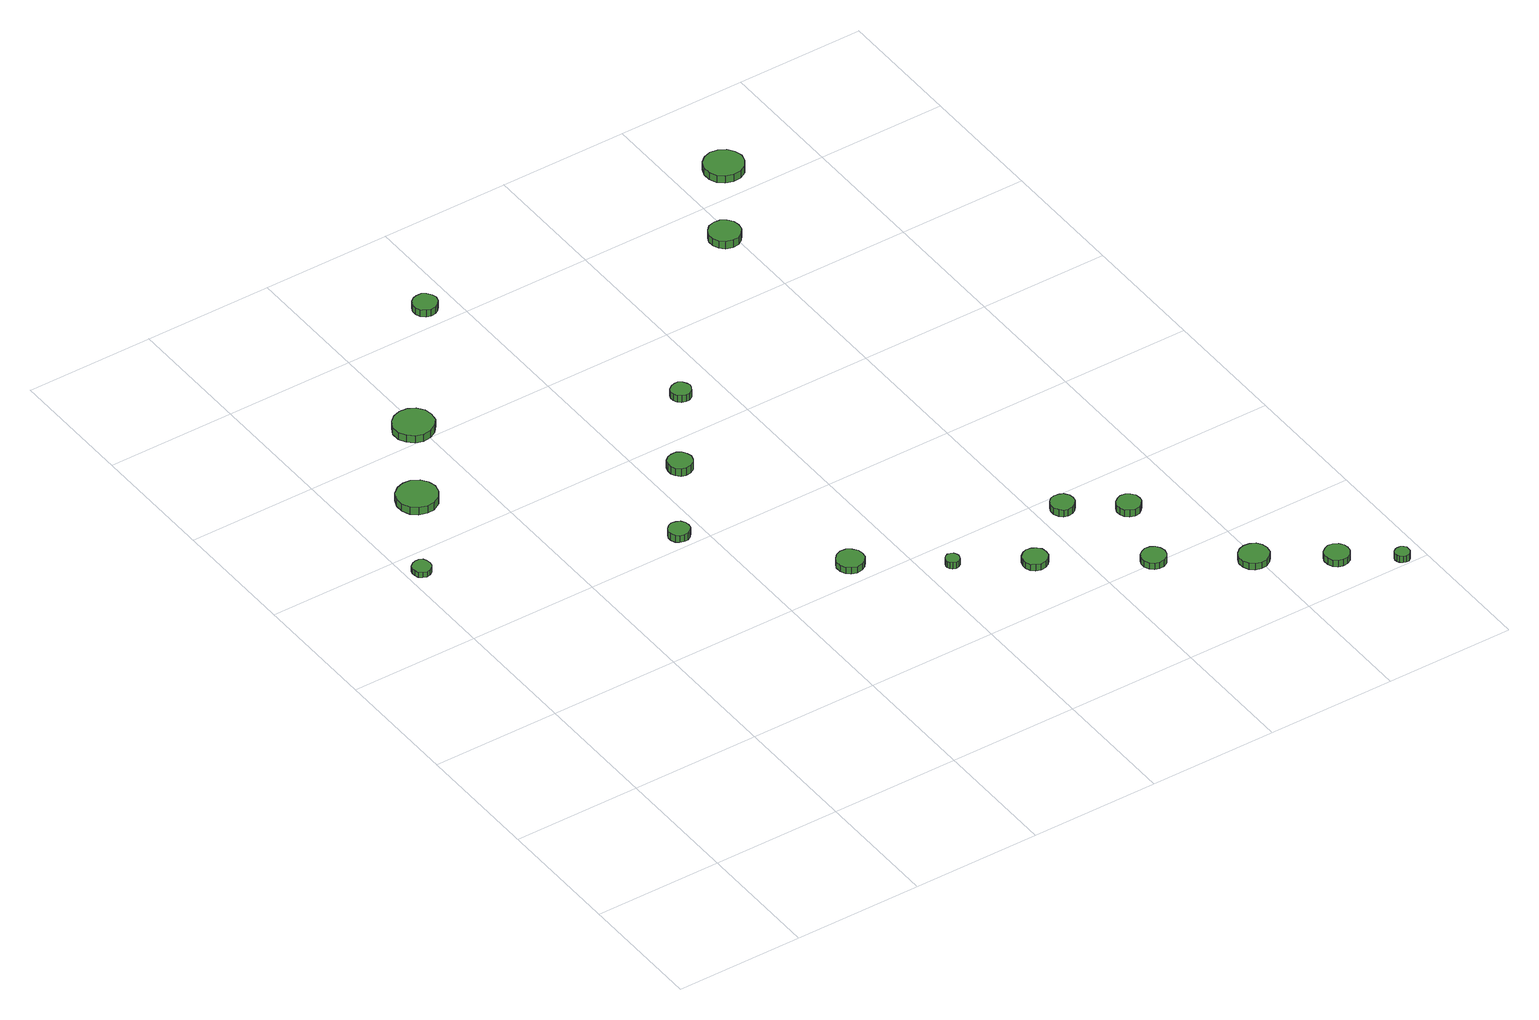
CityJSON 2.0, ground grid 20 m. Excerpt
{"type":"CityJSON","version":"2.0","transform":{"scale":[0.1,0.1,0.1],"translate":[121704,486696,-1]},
"CityObjects":{
"tree1":{"type":"SolitaryVegetationObject","attributes":{"function":"something"},"geometry":[{"type":"MultiSurface","lod":"1","boundaries":[[[0,1,2,3,4,5,6,7,8,9,10,11,12,13,14]],[[15,16,17,18,19,20,21,22,23,24,25,26,27,28,29]],[[0,29,28,1]],[[1,28,27,2]],[[2,27,26,3]],[[3,26,25,4]],[[4,25,24,5]],[[5,24,23,6]],[[6,23,22,7]],[[7,22,21,8]],[[8,21,20,9]],[[9,20,19,10]],[[10,19,18,11]],[[11,18,17,12]],[[12,17,16,13]],[[13,16,15,14]],[[14,15,29,0]]]}]},
"tree2":{"type":"SolitaryVegetationObject","attributes":{"function":"something"},"geometry":[{"type":"MultiSurface","lod":"1","boundaries":[[[30,31,32,33,34,35,36,37,38,39,40,41,42,43,44]],[[45,46,47,48,49,50,51,52,53,54,55,56,57,58,59]],[[30,59,58,31]],[[31,58,57,32]],[[32,57,56,33]],[[33,56,55,34]],[[34,55,54,35]],[[35,54,53,36]],[[36,53,52,37]],[[37,52,51,38]],[[38,51,50,39]],[[39,50,49,40]],[[40,49,48,41]],[[41,48,47,42]],[[42,47,46,43]],[[43,46,45,44]],[[44,45,59,30]]]}]},
"tree3":{"type":"SolitaryVegetationObject","attributes":{"function":"something"},"geometry":[{"type":"MultiSurface","lod":"1","boundaries":[[[60,61,62,63,64,65,66,67,68,69,70,71,72,73,74]],[[75,76,77,78,79,80,81,82,83,84,85,86,87,88,89]],[[60,89,88,61]],[[61,88,87,62]],[[62,87,86,63]],[[63,86,85,64]],[[64,85,84,65]],[[65,84,83,66]],[[66,83,82,67]],[[67,82,81,68]],[[68,81,80,69]],[[69,80,79,70]],[[70,79,78,71]],[[71,78,77,72]],[[72,77,76,73]],[[73,76,75,74]],[[74,75,89,60]]]}]},
"tree4":{"type":"SolitaryVegetationObject","attributes":{"function":"something"},"geometry":[{"type":"MultiSurface","lod":"1","boundaries":[[[90,91,92,93,94,95,96,97,98,99,100,101,102,103,104]],[[105,106,107,108,109,110,111,112,113,114,115,116,117,118,119]],[[90,119,118,91]],[[91,118,117,92]],[[92,117,116,93]],[[93,116,115,94]],[[94,115,114,95]],[[95,114,113,96]],[[96,113,112,97]],[[97,112,111,98]],[[98,111,110,99]],[[99,110,109,100]],[[100,109,108,101]],[[101,108,107,102]],[[102,107,106,103]],[[103,106,105,104]],[[104,105,119,90]]]}]},
"tree5":{"type":"SolitaryVegetationObject","attributes":{"function":"something"},"geometry":[{"type":"MultiSurface","lod":"1","boundaries":[[[120,121,122,123,124,125,126,127,128,129,130,131,132,133,134]],[[135,136,137,138,139,140,141,142,143,144,145,146,147,148,149]],[[120,149,148,121]],[[121,148,147,122]],[[122,147,146,123]],[[123,146,145,124]],[[124,145,144,125]],[[125,144,143,126]],[[126,143,142,127]],[[127,142,141,128]],[[128,141,140,129]],[[129,140,139,130]],[[130,139,138,131]],[[131,138,137,132]],[[132,137,136,133]],[[133,136,135,134]],[[134,135,149,120]]]}]},
"tree6":{"type":"SolitaryVegetationObject","attributes":{"function":"something"},"geometry":[{"type":"MultiSurface","lod":"1","boundaries":[[[150,151,152,153,154,155,156,157,158,159,160,161,162,163,164]],[[165,166,167,168,169,170,171,172,173,174,175,176,177,178,179]],[[150,179,178,151]],[[151,178,177,152]],[[152,177,176,153]],[[153,176,175,154]],[[154,175,174,155]],[[155,174,173,156]],[[156,173,172,157]],[[157,172,171,158]],[[158,171,170,159]],[[159,170,169,160]],[[160,169,168,161]],[[161,168,167,162]],[[162,167,166,163]],[[163,166,165,164]],[[164,165,179,150]]]}]},
"tree7":{"type":"SolitaryVegetationObject","attributes":{"function":"something"},"geometry":[{"type":"MultiSurface","lod":"1","boundaries":[[[180,181,182,183,184,185,186,187,188,189,190,191,192,193,194]],[[195,196,197,198,199,200,201,202,203,204,205,206,207,208,209]],[[180,209,208,181]],[[181,208,207,182]],[[182,207,206,183]],[[183,206,205,184]],[[184,205,204,185]],[[185,204,203,186]],[[186,203,202,187]],[[187,202,201,188]],[[188,201,200,189]],[[189,200,199,190]],[[190,199,198,191]],[[191,198,197,192]],[[192,197,196,193]],[[193,196,195,194]],[[194,195,209,180]]]}]},
"tree8":{"type":"SolitaryVegetationObject","attributes":{"function":"something"},"geometry":[{"type":"MultiSurface","lod":"1","boundaries":[[[210,211,212,213,214,215,216,217,218,219,220,221,222,223,224]],[[225,226,227,228,229,230,231,232,233,234,235,236,237,238,239]],[[210,239,238,211]],[[211,238,237,212]],[[212,237,236,213]],[[213,236,235,214]],[[214,235,234,215]],[[215,234,233,216]],[[216,233,232,217]],[[217,232,231,218]],[[218,231,230,219]],[[219,230,229,220]],[[220,229,228,221]],[[221,228,227,222]],[[222,227,226,223]],[[223,226,225,224]],[[224,225,239,210]]]}]},
"tree9":{"type":"SolitaryVegetationObject","attributes":{"function":"something"},"geometry":[{"type":"MultiSurface","lod":"1","boundaries":[[[240,241,242,243,244,245,246,247,248,249,250,251,252,253,254]],[[255,256,257,258,259,260,261,262,263,264,265,266,267,268,269]],[[240,269,268,241]],[[241,268,267,242]],[[242,267,266,243]],[[243,266,265,244]],[[244,265,264,245]],[[245,264,263,246]],[[246,263,262,247]],[[247,262,261,248]],[[248,261,260,249]],[[249,260,259,250]],[[250,259,258,251]],[[251,258,257,252]],[[252,257,256,253]],[[253,256,255,254]],[[254,255,269,240]]]}]},
"tree10":{"type":"SolitaryVegetationObject","attributes":{"function":"something"},"geometry":[{"type":"MultiSurface","lod":"1","boundaries":[[[270,271,272,273,274,275,276,277,278,279,280,281,282,283,284]],[[285,286,287,288,289,290,291,292,293,294,295,296,297,298,299]],[[270,299,298,271]],[[271,298,297,272]],[[272,297,296,273]],[[273,296,295,274]],[[274,295,294,275]],[[275,294,293,276]],[[276,293,292,277]],[[277,292,291,278]],[[278,291,290,279]],[[279,290,289,280]],[[280,289,288,281]],[[281,288,287,282]],[[282,287,286,283]],[[283,286,285,284]],[[284,285,299,270]]]}]},
"tree11":{"type":"SolitaryVegetationObject","attributes":{"function":"something"},"geometry":[{"type":"MultiSurface","lod":"1","boundaries":[[[300,301,302,303,304,305,306,307,308,309,310,311,312,313,314]],[[315,316,317,318,319,320,321,322,323,324,325,326,327,328,329]],[[300,329,328,301]],[[301,328,327,302]],[[302,327,326,303]],[[303,326,325,304]],[[304,325,324,305]],[[305,324,323,306]],[[306,323,322,307]],[[307,322,321,308]],[[308,321,320,309]],[[309,320,319,310]],[[310,319,318,311]],[[311,318,317,312]],[[312,317,316,313]],[[313,316,315,314]],[[314,315,329,300]]]}]},
"tree12":{"type":"SolitaryVegetationObject","attributes":{"function":"something"},"geometry":[{"type":"MultiSurface","lod":"1","boundaries":[[[330,331,332,333,334,335,336,337,338,339,340,341,342,343,344]],[[345,346,347,348,349,350,351,352,353,354,355,356,357,358,359]],[[330,359,358,331]],[[331,358,357,332]],[[332,357,356,333]],[[333,356,355,334]],[[334,355,354,335]],[[335,354,353,336]],[[336,353,352,337]],[[337,352,351,338]],[[338,351,350,339]],[[339,350,349,340]],[[340,349,348,341]],[[341,348,347,342]],[[342,347,346,343]],[[343,346,345,344]],[[344,345,359,330]]]}]},
"tree13":{"type":"SolitaryVegetationObject","attributes":{"function":"something"},"geometry":[{"type":"MultiSurface","lod":"1","boundaries":[[[360,361,362,363,364,365,366,367,368,369,370,371,372,373,374]],[[375,376,377,378,379,380,381,382,383,384,385,386,387,388,389]],[[360,389,388,361]],[[361,388,387,362]],[[362,387,386,363]],[[363,386,385,364]],[[364,385,384,365]],[[365,384,383,366]],[[366,383,382,367]],[[367,382,381,368]],[[368,381,380,369]],[[369,380,379,370]],[[370,379,378,371]],[[371,378,377,372]],[[372,377,376,373]],[[373,376,375,374]],[[374,375,389,360]]]}]},
"tree14":{"type":"SolitaryVegetationObject","attributes":{"function":"something"},"geometry":[{"type":"MultiSurface","lod":"1","boundaries":[[[390,391,392,393,394,395,396,397,398,399,400,401,402,403,404]],[[405,406,407,408,409,410,411,412,413,414,415,416,417,418,419]],[[390,419,418,391]],[[391,418,417,392]],[[392,417,416,393]],[[393,416,415,394]],[[394,415,414,395]],[[395,414,413,396]],[[396,413,412,397]],[[397,412,411,398]],[[398,411,410,399]],[[399,410,409,400]],[[400,409,408,401]],[[401,408,407,402]],[[402,407,406,403]],[[403,406,405,404]],[[404,405,419,390]]]}]},
"tree15":{"type":"SolitaryVegetationObject","attributes":{"function":"something"},"geometry":[{"type":"MultiSurface","lod":"1","boundaries":[[[420,421,422,423,424,425,426,427,428,429,430,431,432,433,434]],[[435,436,437,438,439,440,441,442,443,444,445,446,447,448,449]],[[420,449,448,421]],[[421,448,447,422]],[[422,447,446,423]],[[423,446,445,424]],[[424,445,444,425]],[[425,444,443,426]],[[426,443,442,427]],[[427,442,441,428]],[[428,441,440,429]],[[429,440,439,430]],[[430,439,438,431]],[[431,438,437,432]],[[432,437,436,433]],[[433,436,435,434]],[[434,435,449,420]]]}]},
"tree16":{"type":"SolitaryVegetationObject","attributes":{"function":"something"},"geometry":[{"type":"MultiSurface","lod":"1","boundaries":[[[450,451,452,453,454,455,456,457,458,459,460,461,462,463,464]],[[465,466,467,468,469,470,471,472,473,474,475,476,477,478,479]],[[450,479,478,451]],[[451,478,477,452]],[[452,477,476,453]],[[453,476,475,454]],[[454,475,474,455]],[[455,474,473,456]],[[456,473,472,457]],[[457,472,471,458]],[[458,471,470,459]],[[459,470,469,460]],[[460,469,468,461]],[[461,468,467,462]],[[462,467,466,463]],[[463,466,465,464]],[[464,465,479,450]]]}]},
"tree17":{"type":"SolitaryVegetationObject","attributes":{"function":"something"},"geometry":[{"type":"MultiSurface","lod":"1","boundaries":[[[480,481,482,483,484,485,486,487,488,489,490,491,492,493,494]],[[495,496,497,498,499,500,501,502,503,504,505,506,507,508,509]],[[480,509,508,481]],[[481,508,507,482]],[[482,507,506,483]],[[483,506,505,484]],[[484,505,504,485]],[[485,504,503,486]],[[486,503,502,487]],[[487,502,501,488]],[[488,501,500,489]],[[489,500,499,490]],[[490,499,498,491]],[[491,498,497,492]],[[492,497,496,493]],[[493,496,495,494]],[[494,495,509,480]]]}]},
"tree18":{"type":"SolitaryVegetationObject","attributes":{"function":"something"},"geometry":[{"type":"MultiSurface","lod":"1","boundaries":[[[510,511,512,513,514,515,516,517,518,519,520,521,522,523,524]],[[525,526,527,528,529,530,531,532,533,534,535,536,537,538,539]],[[510,539,538,511]],[[511,538,537,512]],[[512,537,536,513]],[[513,536,535,514]],[[514,535,534,515]],[[515,534,533,516]],[[516,533,532,517]],[[517,532,531,518]],[[518,531,530,519]],[[519,530,529,520]],[[520,529,528,521]],[[521,528,527,522]],[[522,527,526,523]],[[523,526,525,524]],[[524,525,539,510]]]}]}
},
"vertices":[
[38,763,17],[37,769,17],[34,774,17],[29,777,17],[23,777,17],[17,775,17],[12,771,17],[10,766,17],[10,760,17],[12,754,17],[17,750,17],[23,748,17],[29,749,17],[34,752,17],[37,757,17],[37,757,8],[34,752,8],[29,749,8],[23,748,8],[17,750,8],[12,754,8],[10,760,8],[10,766,8],[12,771,8],[17,775,8],[23,777,8],[29,777,8],[34,774,8],[37,769,8],[38,763,8],
[137,894,21],[134,906,21],[127,916,21],[115,923,21],[103,924,21],[91,920,21],[81,912,21],[76,900,21],[76,887,21],[81,875,21],[91,867,21],[103,863,21],[115,864,21],[127,871,21],[134,881,21],[134,881,8],[127,871,8],[115,864,8],[103,863,8],[91,867,8],[81,875,8],[76,887,8],[76,900,8],[81,912,8],[91,920,8],[103,924,8],[115,923,8],[127,916,8],[134,906,8],[137,894,8],
[217,1020,28],[215,1032,28],[207,1043,28],[196,1049,28],[183,1050,28],[171,1046,28],[162,1038,28],[156,1026,28],[156,1013,28],[162,1002,28],[171,993,28],[183,989,28],[196,991,28],[207,997,28],[215,1007,28],[215,1007,15],[207,997,15],[196,991,15],[183,989,15],[171,993,15],[162,1002,15],[156,1013,15],[156,1026,15],[162,1038,15],[171,1046,15],[183,1050,15],[196,1049,15],[207,1043,15],[215,1032,15],[217,1020,15],
[381,626,19],[380,632,19],[376,638,19],[370,641,19],[363,642,19],[357,640,19],[352,635,19],[349,629,19],[349,623,19],[352,616,19],[357,612,19],[363,610,19],[370,610,19],[376,614,19],[380,619,19],[380,619,7],[376,614,7],[370,610,7],[363,610,7],[357,612,7],[352,616,7],[349,623,7],[349,629,7],[352,635,7],[357,640,7],[363,642,7],[370,641,7],[376,638,7],[380,632,7],[381,626,7],
[545,437,19],[544,445,19],[538,452,19],[531,457,19],[522,458,19],[514,455,19],[508,449,19],[504,441,19],[504,432,19],[508,424,19],[514,419,19],[522,416,19],[531,417,19],[538,421,19],[544,428,19],[544,428,8],[538,421,8],[531,417,8],[522,416,8],[514,419,8],[508,424,8],[504,432,8],[504,441,8],[508,449,8],[514,455,8],[522,458,8],[531,457,8],[538,452,8],[544,445,8],[545,437,8],
[469,748,20],[467,755,20],[463,762,20],[456,766,20],[448,766,20],[441,764,20],[435,759,20],[432,752,20],[432,744,20],[435,737,20],[441,731,20],[448,729,20],[456,730,20],[463,734,20],[467,740,20],[467,740,7],[463,734,7],[456,730,7],[448,729,7],[441,731,7],[435,737,7],[432,744,7],[432,752,7],[435,759,7],[441,764,7],[448,766,7],[456,766,7],[463,762,7],[467,755,7],[469,748,7],
[367,1227,30],[365,1234,30],[360,1241,30],[354,1245,30],[346,1245,30],[339,1243,30],[333,1238,30],[330,1231,30],[330,1223,30],[333,1216,30],[339,1211,30],[346,1208,30],[354,1209,30],[360,1213,30],[365,1219,30],[365,1219,18],[360,1213,18],[354,1209,18],[346,1208,18],[339,1211,18],[333,1216,18],[330,1223,18],[330,1231,18],[333,1238,18],[339,1243,18],[346,1245,18],[354,1245,18],[360,1241,18],[365,1234,18],[367,1227,18],
[653,357,19],[652,361,19],[650,365,19],[646,367,19],[641,368,19],[637,366,19],[634,363,19],[632,359,19],[632,355,19],[634,351,19],[637,348,19],[641,346,19],[646,347,19],[650,349,19],[652,353,19],[652,353,8],[650,349,8],[646,347,8],[641,346,8],[637,348,8],[634,351,8],[632,355,8],[632,359,8],[634,363,8],[637,366,8],[641,368,8],[646,367,8],[650,365,8],[652,361,8],[653,357,8],
[554,874,23],[552,880,23],[549,885,23],[543,889,23],[537,889,23],[531,887,23],[526,883,23],[523,877,23],[523,871,23],[526,865,23],[531,861,23],[537,859,23],[543,859,23],[549,863,23],[552,868,23],[552,868,11],[549,863,11],[543,859,11],[537,859,11],[531,861,11],[526,865,11],[523,871,11],[523,877,11],[526,883,11],[531,887,11],[537,889,11],[543,889,11],[549,885,11],[552,880,11],[554,874,11],
[758,295,19],[757,303,19],[752,309,19],[745,313,19],[737,314,19],[730,311,19],[724,306,19],[721,299,19],[721,291,19],[724,284,19],[730,279,19],[737,276,19],[745,277,19],[752,281,19],[757,287,19],[757,287,8],[752,281,8],[745,277,8],[737,276,8],[730,279,8],[724,284,8],[721,291,8],[721,299,8],[724,306,8],[730,311,8],[737,314,8],[745,313,8],[752,309,8],[757,303,8],[758,295,8],
[896,204,19],[894,212,19],[890,218,19],[883,222,19],[875,223,19],[868,220,19],[862,215,19],[859,208,19],[859,200,19],[862,193,19],[868,188,19],[875,185,19],[883,186,19],[890,190,19],[894,196,19],[894,196,8],[890,190,8],[883,186,8],[875,185,8],[868,188,8],[862,193,8],[859,200,8],[859,208,8],[862,215,8],[868,220,8],[875,223,8],[883,222,8],[890,218,8],[894,212,8],[896,204,8],
[855,370,21],[854,377,21],[849,384,21],[843,387,21],[835,388,21],[828,386,21],[823,381,21],[820,374,21],[820,366,21],[823,359,21],[828,354,21],[835,352,21],[843,353,21],[849,357,21],[854,363,21],[854,363,9],[849,357,9],[843,353,9],[835,352,9],[828,354,9],[823,359,9],[820,366,9],[820,374,9],[823,381,9],[828,386,9],[835,388,9],[843,387,9],[849,384,9],[854,377,9],[855,370,9],
[932,318,20],[931,326,20],[926,332,20],[920,336,20],[912,337,20],[905,334,20],[899,329,20],[896,322,20],[896,315,20],[899,308,20],[905,303,20],[912,300,20],[920,301,20],[926,305,20],[931,311,20],[931,311,8],[926,305,8],[920,301,8],[912,300,8],[905,303,8],[899,308,8],[896,315,8],[896,322,8],[899,329,8],[905,334,8],[912,337,8],[920,336,8],[926,332,8],[931,326,8],[932,318,8],
[1017,128,19],[1015,137,19],[1010,145,19],[1001,149,19],[992,150,19],[983,147,19],[976,141,19],[972,132,19],[972,123,19],[976,114,19],[983,108,19],[992,105,19],[1001,106,19],[1010,111,19],[1015,118,19],[1015,118,8],[1010,111,8],[1001,106,8],[992,105,8],[983,108,8],[976,114,8],[972,123,8],[972,132,8],[976,141,8],[983,147,8],[992,150,8],[1001,149,8],[1010,145,8],[1015,137,8],[1017,128,8],
[1110,65,19],[1109,72,19],[1104,79,19],[1097,83,19],[1089,84,19],[1082,81,19],[1076,76,19],[1073,69,19],[1073,61,19],[1076,53,19],[1082,48,19],[1089,46,19],[1097,46,19],[1104,50,19],[1109,57,19],[1109,57,8],[1104,50,8],[1097,46,8],[1089,46,8],[1082,48,8],[1076,53,8],[1073,61,8],[1073,69,8],[1076,76,8],[1082,81,8],[1089,84,8],[1097,83,8],[1104,79,8],[1109,72,8],[1110,65,8],
[809,1126,24],[807,1136,24],[801,1144,24],[793,1149,24],[783,1150,24],[773,1147,24],[766,1140,24],[762,1131,24],[762,1121,24],[766,1112,24],[773,1105,24],[783,1102,24],[793,1103,24],[801,1108,24],[807,1116,24],[807,1116,11],[801,1108,11],[793,1103,11],[783,1102,11],[773,1105,11],[766,1112,11],[762,1121,11],[762,1131,11],[766,1140,11],[773,1147,11],[783,1150,11],[793,1149,11],[801,1144,11],[807,1136,11],[809,1126,11],
[1178,14,19],[1178,19,19],[1175,22,19],[1171,25,19],[1166,25,19],[1162,24,19],[1158,21,19],[1156,16,19],[1156,12,19],[1158,8,19],[1162,4,19],[1166,3,19],[1171,3,19],[1175,6,19],[1178,10,19],[1178,10,8],[1175,6,8],[1171,3,8],[1166,3,8],[1162,4,8],[1158,8,8],[1156,12,8],[1156,16,8],[1158,21,8],[1162,24,8],[1166,25,8],[1171,25,8],[1175,22,8],[1178,19,8],[1178,14,8],
[901,1253,21],[898,1265,21],[891,1275,21],[880,1281,21],[868,1283,21],[856,1279,21],[847,1271,21],[842,1259,21],[842,1247,21],[847,1236,21],[856,1228,21],[868,1224,21],[880,1225,21],[891,1231,21],[898,1241,21],[898,1241,8],[891,1231,8],[880,1225,8],[868,1224,8],[856,1228,8],[847,1236,8],[842,1247,8],[842,1259,8],[847,1271,8],[856,1279,8],[868,1283,8],[880,1281,8],[891,1275,8],[898,1265,8],[901,1253,8]
]}
